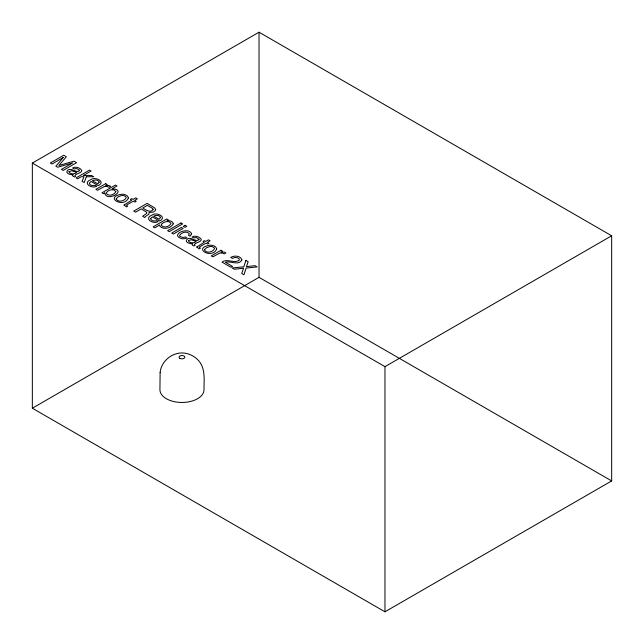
<?xml version="1.0" encoding="UTF-8"?>
<svg xmlns="http://www.w3.org/2000/svg" width="644" height="644" viewBox="0 0 644 644"><rect width="100%" height="100%" fill="white"/><g stroke="black" fill="none" stroke-linecap="round" stroke-linejoin="round"><path stroke-width="0.97" d="M32.345 163.077L259.033 32.2L611.655 235.785L611.655 480.923L384.967 611.8L32.345 408.216L32.345 163.077L384.967 366.661L611.655 235.785M32.345 408.216L259.033 277.339L611.655 480.923M384.967 366.661L384.967 611.8M259.033 32.2L259.033 277.339M191.574 233.853L190.052 236.171L188.459 235.245L189.296 233.997L189.062 233.345C186.317 230.842 181.64 232.516 179.7 235.221A2.85 1.642 0 0 0 180.087 236.533L182.888 237.507L185.432 236.992L187.026 237.918L184.86 238.61A4.741 2.737 0 0 1 181.833 238.658C169.106 234.971 188.636 226.092 191.574 233.853M124.059 205.058L126.433 206.925L127.729 206.177L126.586 205.436L126.924 204.84L133.308 201.161L134.87 202.063L136.206 201.282L134.644 200.381L137.373 198.811L135.715 197.853L132.986 199.423L131.666 198.658L130.321 199.439L131.642 200.203L124.059 205.058M196.774 247.038L199.157 248.914L200.453 248.165L199.31 247.425L199.648 246.829L206.032 243.142L207.585 244.044L208.93 243.271L207.368 242.369L210.097 240.792L208.439 239.834L205.71 241.411L204.381 240.647L203.045 241.419L204.365 242.184L196.774 247.038M89.363 183.242C89.661 185.697 93.251 185.963 95.167 185.335L96.777 186.269C91.802 189.135 81.989 183.025 90.828 179.652C95.079 176.158 106.421 181.825 98.21 185.601L91.054 181.463L89.363 183.242M150.664 218.638C150.954 221.085 154.544 221.351 156.46 220.723L158.078 221.657C153.095 224.523 143.282 218.413 152.121 215.04C156.371 211.546 167.714 217.213 159.511 220.989L152.346 216.851L150.664 218.638M160.115 372.675L159.929 389.741A22.041 12.727 0 0 0 181.962 402.468A22.041 12.727 0 0 0 204.003 389.741C203.923 380.024 205.718 368.408 198.489 360.519C195.108 356.728 190.439 354.152 185.432 353.266C173.429 351.093 161.177 360.551 160.115 372.675M79.486 170.306L79.437 170.845C75.831 173.461 71.146 166.796 67.298 170.515C64.972 173.59 70.969 175.023 73.166 174.677L72.547 175.369L73.183 176.424L74.479 176.987L75.686 176.279C72.152 174.629 81.579 173.357 81.812 170.797L81.724 170.314C79.8 167.553 75.59 166.241 72.571 167.987L74.1 168.873L76.877 168.559L79.486 170.306M198.964 239.278L198.916 239.826C195.309 242.442 190.624 235.768 186.776 239.496C184.442 242.571 190.447 244.004 192.645 243.657L192.025 244.342L192.661 245.404L193.957 245.96L195.164 245.259C191.63 243.609 201.057 242.337 201.29 239.777L201.202 239.294C199.278 236.533 195.068 235.221 192.049 236.968L193.578 237.853L196.356 237.539L198.964 239.278M116.29 198.65L116.234 199.141C118.303 202.828 124.662 200.976 126.232 197.732L125.709 196.653L124.236 195.784A3.164 1.827 0 0 0 121.668 195.551L118.214 196.75L116.29 198.65M204.607 249.639L204.542 250.122C206.611 253.817 212.971 251.965 214.541 248.713L214.025 247.634L212.544 246.773A3.164 1.827 0 0 0 209.976 246.531L206.523 247.739L204.607 249.639M155.711 209.469L155.067 210.926L152.902 212.166L149.03 212.367L148.997 214.106L145.383 216.569L144.844 217.559L142.614 216.271L146.526 213.51L146.792 212.327L141.278 208.857L135.522 212.174L133.71 211.127L147.114 203.391L154.608 207.843L155.711 209.469M115.856 191.59C114.592 194.858 108.635 196.766 106.292 193.514L106.26 192.918C107.894 189.867 113.883 188.112 115.856 191.59M104.731 192.959C106.526 202.876 128.293 189.771 112.153 188.764L117.015 185.955L115.421 185.037L101.961 192.806L103.483 193.675L104.731 192.959M128.422 197.917C123.906 208.873 103.523 197.04 121.668 194.255A5.707 3.292 0 0 1 125.395 194.826L127.319 195.913L128.422 197.917M216.73 248.906C212.222 259.862 191.832 248.021 209.976 245.235A5.707 3.292 0 0 1 213.703 245.807L215.627 246.902L216.73 248.906M69.085 171.554L68.989 172.053C70.663 174.468 74.615 174.282 76.765 172.512L71.717 170.757L69.085 171.554M188.563 240.534L188.467 241.033C190.141 243.448 194.094 243.263 196.243 241.492L191.196 239.737L188.563 240.534M99.2 182.091L97.832 183.87L92.398 180.739C94.459 179.676 98.226 179.507 99.2 182.091M160.493 217.479L159.124 219.258L153.699 216.126C155.751 215.064 159.519 214.895 160.493 217.479M153.159 209.364C150.946 213.502 145.294 209.751 142.791 207.98L147.371 205.339L152.572 208.423L153.159 209.364M241.894 259.846C238.787 266.085 230.488 260.57 225.376 262.261L232.516 266.383L230.963 267.276L221.987 262.1C227.3 258.196 234.078 263.774 239.19 260.305L239.166 258.808L237.451 257.713L234.698 257.503L232.412 258.381L230.745 257.415C234.086 255.233 240.566 255.571 241.894 259.846M173.22 223.854C171.119 228.338 163.133 230.149 159.809 226.02L159.776 224.909L154.785 227.799L153.135 226.849L166.764 218.976L168.366 219.902L167.07 220.651C169.348 220.441 173.027 221.029 173.22 223.854M245.895 260.418L243.859 266.785L232.186 267.985L234.376 269.248L243.601 268.21L241.701 273.483L243.955 274.779L246.113 268.089L257.149 266.914L254.984 265.666L246.459 266.664L248.165 261.73L245.895 260.418M86.36 176.73L84.195 182.542L82.094 181.334L83.978 176.722L81.337 176.657L77.666 178.774L76.089 177.865L89.5 170.121L91.078 171.038L83.293 175.53L91.657 175.562L93.758 176.778L86.36 176.73M161.572 224.193L161.338 225.368C163.737 228.459 169.147 226.696 170.902 223.758L170.885 223.162C168.623 220.063 163.769 221.858 161.572 224.193M63.329 157.442L55.875 166.192L57.67 167.231L72.804 162.908L61.462 169.42L63.184 170.41L76.596 162.674L74.02 161.185L58.862 165.524L66.34 156.758L63.74 155.252L50.337 162.996L52.067 163.995L63.329 157.442M105.688 183.669L95.916 189.312L97.558 190.254L104.328 186.543L107.097 186.454L108.884 187.307L110.615 186.309L109.037 185.553L105.56 185.544L107.25 184.562L105.688 183.669M181.012 222.961L167.601 230.697L169.251 231.647L182.655 223.903L181.012 222.961M181.439 227.453L171.715 233.072L173.381 234.038L183.113 228.419L181.439 227.453M185.118 225.328L183.258 226.406L184.925 227.364L186.792 226.294L185.118 225.328M221.013 250.25L211.24 255.893L212.882 256.835L219.652 253.124L222.422 253.036L224.209 253.897L225.939 252.891L224.362 252.134L220.884 252.126L222.574 251.152L221.013 250.25M179.926 358.354A2.874 1.658 0 0 0 184.739 357.613A2.874 1.658 0 0 0 181.222 355.577A2.874 1.658 0 0 0 179.926 358.354"/></g></svg>
